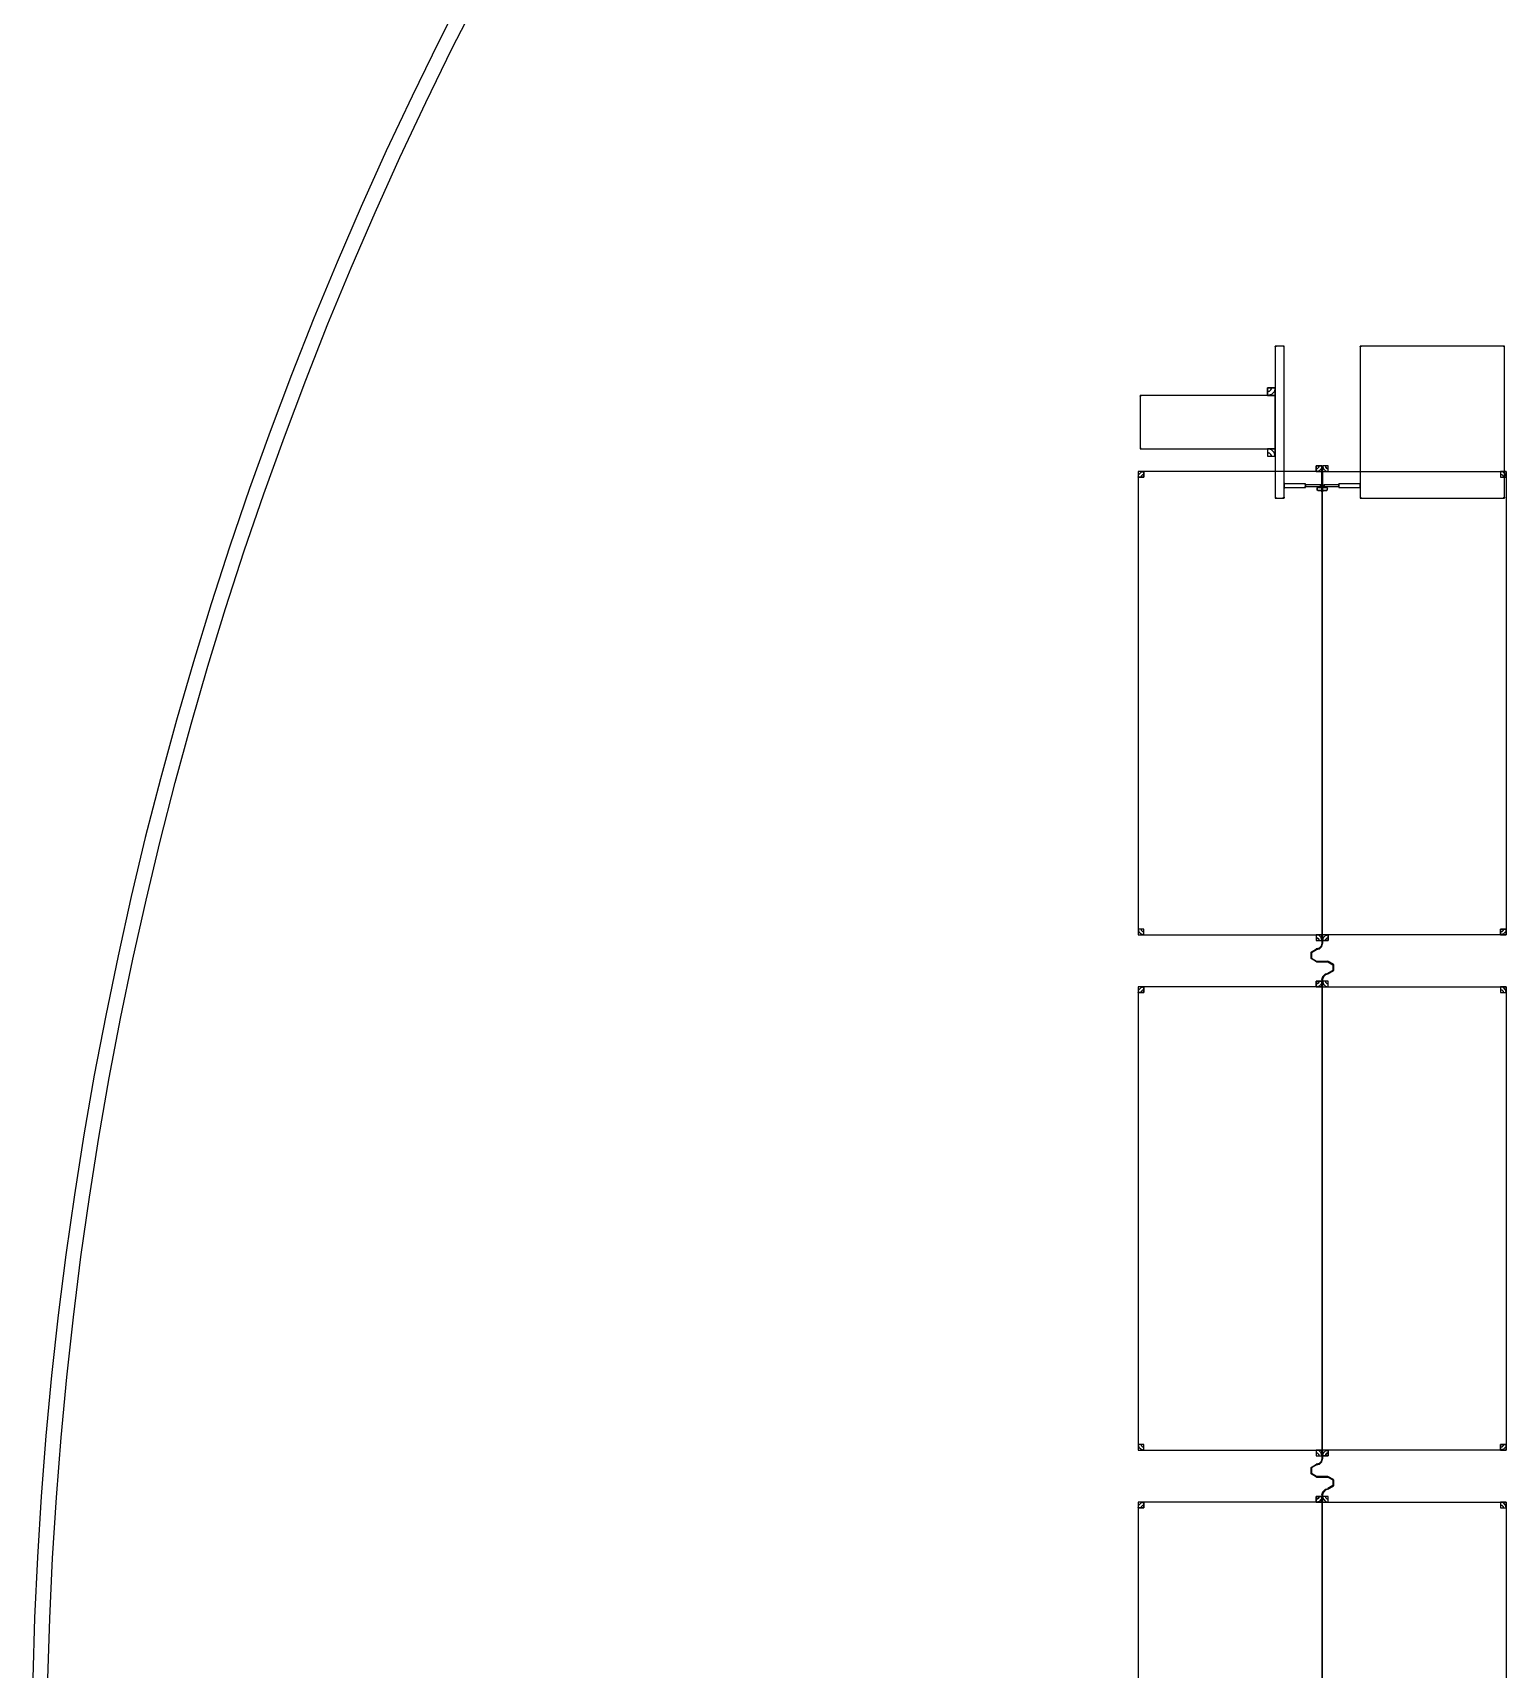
# Model space of a CAD drawing. Extents: x -50899 to 50899, y -48295 to 50898.
# Drawn here: x -50886 to -31476, y 1302 to 22854 of the extents above; entities that cross this region are included whole.
import ezdxf

# ---------------------------------------------------------------- set-up
doc = ezdxf.new("R2010")
doc.units = 0

# ---------------------------------------------------------------- blocks, each defined once
blk = doc.blocks.new('C1A')
for points in [[(2225, 42876), (2105, 42876), (2105, 40876), (2225, 40876), (2225, 42876)], [(2105, 42876), (2105, 42866), (2115, 42866), (2115, 42876), (2105, 42876)], [(2105, 42866), (2106, 42871), (2110, 42875), (2115, 42876), (2115, 42871), (2112, 42870), (2111, 42868), (2110, 42866), (2105, 42866)], [(2110, 42866), (2111, 42868), (2112, 42870), (2115, 42871), (2115, 42866), (2115, 42866), (2115, 42866), (2115, 42866), (2110, 42866)], [(2215, 42876), (2215, 42866), (2225, 42866), (2225, 42876), (2215, 42876)], [(2225, 42866), (2224, 42871), (2220, 42875), (2215, 42876), (2215, 42871), (2218, 42870), (2219, 42868), (2220, 42866), (2225, 42866)], [(2220, 42866), (2219, 42868), (2218, 42870), (2215, 42871), (2215, 42866), (2215, 42866), (2215, 42866), (2215, 42866), (2220, 42866)], [(3225, 40876), (5125, 40876), (5125, 42876), (3225, 42876), (3225, 40876)], [(3225, 42876), (3225, 42866), (3235, 42866), (3235, 42876), (3225, 42876)], [(3225, 42866), (3226, 42871), (3230, 42875), (3235, 42876), (3235, 42871), (3232, 42870), (3231, 42868), (3230, 42866), (3225, 42866)], [(3230, 42866), (3231, 42868), (3232, 42870), (3235, 42871), (3235, 42866), (3235, 42866), (3235, 42866), (3235, 42866), (3230, 42866)], [(5115, 42876), (5115, 42866), (5125, 42866), (5125, 42876), (5115, 42876)], [(5125, 42866), (5124, 42871), (5120, 42875), (5115, 42876), (5115, 42871), (5118, 42870), (5119, 42868), (5120, 42866), (5125, 42866)], [(5120, 42866), (5119, 42868), (5118, 42870), (5115, 42871), (5115, 42866), (5115, 42866), (5115, 42866), (5115, 42866), (5120, 42866)], [(2105, 42226), (2105, 42326), (2005, 42326), (2005, 42226), (2105, 42226)], [(2105, 42326), (2092, 42276), (2055, 42239), (2005, 42226), (2005, 42276), (2030, 42283), (2048, 42301), (2055, 42326), (2105, 42326)], [(2055, 42326), (2048, 42301), (2030, 42283), (2005, 42276), (2005, 42326), (2005, 42326), (2005, 42326), (2005, 42326), (2055, 42326)], [(2105, 42226), (325, 42226), (325, 41526), (2105, 41526), (2105, 42226)], [(325, 42226), (325, 42216), (335, 42216), (335, 42226), (325, 42226)], [(325, 42216), (326, 42221), (330, 42225), (335, 42226), (335, 42221), (332, 42220), (331, 42218), (330, 42216), (325, 42216)], [(330, 42216), (331, 42218), (332, 42220), (335, 42221), (335, 42216), (335, 42216), (335, 42216), (335, 42216), (330, 42216)], [(335, 41526), (335, 41536), (325, 41536), (325, 41526), (335, 41526)], [(325, 41536), (326, 41531), (330, 41527), (335, 41526), (335, 41531), (332, 41532), (331, 41534), (330, 41536), (325, 41536)], [(330, 41536), (331, 41534), (332, 41532), (335, 41531), (335, 41536), (335, 41536), (335, 41536), (335, 41536), (330, 41536)], [(2005, 41526), (2005, 41426), (2105, 41426), (2105, 41526), (2005, 41526)], [(2105, 41426), (2092, 41476), (2055, 41513), (2005, 41526), (2005, 41476), (2030, 41469), (2048, 41451), (2055, 41426), (2105, 41426)], [(2055, 41426), (2048, 41451), (2030, 41469), (2005, 41476), (2005, 41426), (2005, 41426), (2005, 41426), (2005, 41426), (2055, 41426)], [(2724, 35125), (2724, 41225), (301, 41225), (301, 35125), (2724, 35125)], [(301, 41225), (301, 41150), (376, 41150), (376, 41225), (301, 41225)], [(301, 41150), (311, 41187), (339, 41215), (376, 41225), (376, 41187), (357, 41182), (344, 41168), (339, 41150), (301, 41150)], [(339, 41150), (344, 41168), (357, 41182), (376, 41187), (376, 41150), (376, 41150), (376, 41150), (376, 41150), (339, 41150)], [(2721, 41225), (2721, 41300), (2646, 41300), (2646, 41225), (2721, 41225)], [(2721, 41300), (2710, 41262), (2683, 41235), (2646, 41225), (2646, 41262), (2664, 41267), (2678, 41281), (2683, 41300), (2721, 41300)], [(2683, 41300), (2678, 41281), (2664, 41267), (2646, 41262), (2646, 41300), (2646, 41300), (2646, 41300), (2646, 41300), (2683, 41300)], [(2724, 41225), (2724, 40960), (2721, 40960), (2721, 41225), (2724, 41225)], [(2727, 35125), (2727, 41225), (5149, 41225), (5149, 35125), (2727, 35125)], [(2727, 41225), (2727, 40960), (2730, 40960), (2730, 41225), (2727, 41225)], [(2805, 41225), (2805, 41300), (2730, 41300), (2730, 41225), (2805, 41225)], [(2730, 41300), (2740, 41262), (2767, 41235), (2805, 41225), (2805, 41262), (2786, 41267), (2772, 41281), (2767, 41300), (2730, 41300)], [(2767, 41300), (2772, 41281), (2786, 41267), (2805, 41262), (2805, 41300), (2805, 41300), (2805, 41300), (2805, 41300), (2767, 41300)], [(5074, 41225), (5074, 41150), (5149, 41150), (5149, 41225), (5074, 41225)], [(5149, 41150), (5139, 41187), (5112, 41215), (5074, 41225), (5074, 41187), (5093, 41182), (5106, 41168), (5112, 41150), (5149, 41150)], [(5112, 41150), (5106, 41168), (5093, 41182), (5074, 41187), (5074, 41150), (5074, 41150), (5074, 41150), (5074, 41150), (5112, 41150)], [(2230, 41064), (2230, 41069), (2225, 41069), (2225, 41064), (2230, 41064)], [(2225, 41069), (2226, 41066), (2228, 41065), (2230, 41064), (2230, 41066), (2229, 41067), (2228, 41068), (2228, 41069), (2225, 41069)], [(2506, 41064), (2225, 41064), (2225, 41014), (2506, 41014), (2506, 41064)], [(2225, 41014), (2225, 41009), (2230, 41009), (2230, 41014), (2225, 41014)], [(2225, 41009), (2226, 41012), (2228, 41013), (2230, 41014), (2230, 41012), (2229, 41011), (2228, 41010), (2228, 41009), (2225, 41009)], [(2228, 41069), (2228, 41068), (2229, 41067), (2230, 41066), (2230, 41069), (2230, 41069), (2230, 41069), (2230, 41069), (2228, 41069)], [(2228, 41009), (2228, 41010), (2229, 41011), (2230, 41012), (2230, 41009), (2230, 41009), (2230, 41009), (2230, 41009), (2228, 41009)], [(2496, 41064), (2496, 41054), (2506, 41054), (2506, 41064), (2496, 41064)], [(2506, 41054), (2504, 41059), (2500, 41063), (2496, 41064), (2496, 41059), (2498, 41058), (2500, 41056), (2500, 41054), (2506, 41054)], [(2500, 41054), (2500, 41056), (2498, 41058), (2496, 41059), (2496, 41054), (2496, 41054), (2496, 41054), (2496, 41054), (2500, 41054)], [(2506, 41014), (2506, 41024), (2496, 41024), (2496, 41014), (2506, 41014)], [(2506, 41024), (2504, 41019), (2500, 41015), (2496, 41014), (2496, 41019), (2498, 41020), (2500, 41022), (2500, 41024), (2506, 41024)], [(2500, 41024), (2500, 41022), (2498, 41020), (2496, 41019), (2496, 41024), (2496, 41024), (2496, 41024), (2496, 41024), (2500, 41024)], [(2510, 41050), (2510, 41055), (2506, 41055), (2506, 41050), (2510, 41050)], [(2506, 41055), (2506, 41052), (2508, 41051), (2510, 41050), (2510, 41052), (2509, 41053), (2508, 41054), (2508, 41055), (2506, 41055)], [(2706, 41050), (2506, 41050), (2506, 41028), (2706, 41028), (2706, 41050)], [(2506, 41028), (2506, 41023), (2510, 41023), (2510, 41028), (2506, 41028)], [(2506, 41023), (2506, 41026), (2508, 41027), (2510, 41028), (2510, 41026), (2509, 41025), (2508, 41024), (2508, 41023), (2506, 41023)], [(2508, 41055), (2508, 41054), (2509, 41053), (2510, 41052), (2510, 41055), (2510, 41055), (2510, 41055), (2510, 41055), (2508, 41055)], [(2508, 41023), (2508, 41024), (2509, 41025), (2510, 41026), (2510, 41023), (2510, 41023), (2510, 41023), (2510, 41023), (2508, 41023)], [(2657, 41003), (2659, 41012), (2665, 41018), (2674, 41020), (2674, 41018), (2666, 41016), (2661, 41011), (2659, 41003), (2657, 41003)], [(2660, 40990), (2660, 41003), (2657, 41003), (2657, 40990), (2660, 40990)], [(2674, 40974), (2665, 40976), (2659, 40982), (2657, 40990), (2659, 40990), (2661, 40983), (2666, 40977), (2674, 40975), (2674, 40974)], [(2659, 41003), (2661, 41011), (2666, 41016), (2674, 41018), (2674, 41017), (2667, 41015), (2662, 41010), (2660, 41003), (2659, 41003)], [(2674, 40975), (2666, 40977), (2661, 40983), (2659, 40990), (2660, 40990), (2662, 40984), (2667, 40979), (2674, 40977), (2674, 40975)], [(2674, 41017), (2777, 41017), (2777, 41020), (2674, 41020), (2674, 41017)], [(2707, 40977), (2674, 40977), (2674, 40974), (2707, 40974), (2707, 40977)], [(2700, 41046), (2696, 41046), (2696, 41032), (2700, 41032), (2700, 41046)], [(2706, 41042), (2700, 41042), (2700, 41036), (2706, 41036), (2706, 41042)], [(2724, 40960), (2721, 40969), (2715, 40975), (2707, 40977), (2707, 40975), (2715, 40973), (2720, 40968), (2722, 40960), (2724, 40960)], [(2722, 40960), (2720, 40968), (2715, 40973), (2707, 40975), (2707, 40974), (2714, 40972), (2719, 40967), (2721, 40960), (2722, 40960)], [(2727, 40960), (2729, 40969), (2735, 40975), (2743, 40977), (2743, 40975), (2736, 40973), (2730, 40968), (2728, 40960), (2727, 40960)], [(2728, 40960), (2730, 40968), (2736, 40973), (2743, 40975), (2743, 40974), (2736, 40972), (2731, 40967), (2730, 40960), (2728, 40960)], [(2743, 40974), (2777, 40974), (2777, 40977), (2743, 40977), (2743, 40974)], [(2744, 41028), (2944, 41028), (2944, 41050), (2744, 41050), (2744, 41028)], [(2744, 41036), (2750, 41036), (2750, 41042), (2744, 41042), (2744, 41036)], [(2750, 41032), (2754, 41032), (2754, 41046), (2750, 41046), (2750, 41032)], [(2793, 41003), (2791, 41012), (2785, 41018), (2777, 41020), (2777, 41018), (2784, 41016), (2789, 41011), (2792, 41003), (2793, 41003)], [(2792, 41003), (2789, 41011), (2784, 41016), (2777, 41018), (2777, 41017), (2783, 41015), (2788, 41010), (2790, 41003), (2792, 41003)], [(2777, 40974), (2785, 40976), (2791, 40982), (2793, 40990), (2792, 40990), (2789, 40983), (2784, 40977), (2777, 40975), (2777, 40974)], [(2777, 40975), (2784, 40977), (2789, 40983), (2792, 40990), (2790, 40990), (2788, 40984), (2783, 40979), (2777, 40977), (2777, 40975)], [(2793, 40990), (2793, 41003), (2790, 41003), (2790, 40990), (2793, 40990)], [(2944, 41050), (2944, 41055), (2940, 41055), (2940, 41050), (2944, 41050)], [(2944, 41055), (2944, 41052), (2942, 41051), (2940, 41050), (2940, 41052), (2941, 41053), (2942, 41054), (2942, 41055), (2944, 41055)], [(2942, 41055), (2942, 41054), (2941, 41053), (2940, 41052), (2940, 41055), (2940, 41055), (2940, 41055), (2940, 41055), (2942, 41055)], [(2940, 41028), (2940, 41023), (2944, 41023), (2944, 41028), (2940, 41028)], [(2944, 41023), (2944, 41026), (2942, 41027), (2940, 41028), (2940, 41026), (2941, 41025), (2942, 41024), (2942, 41023), (2944, 41023)], [(2942, 41023), (2942, 41024), (2941, 41025), (2940, 41026), (2940, 41023), (2940, 41023), (2940, 41023), (2940, 41023), (2942, 41023)], [(2944, 41014), (3225, 41014), (3225, 41064), (2944, 41064), (2944, 41014)], [(2944, 41064), (2944, 41059), (2950, 41059), (2950, 41064), (2944, 41064)], [(2944, 41059), (2945, 41062), (2947, 41063), (2950, 41064), (2950, 41062), (2948, 41061), (2947, 41060), (2947, 41059), (2944, 41059)], [(2950, 41014), (2950, 41019), (2944, 41019), (2944, 41014), (2950, 41014)], [(2944, 41019), (2945, 41016), (2947, 41015), (2950, 41014), (2950, 41016), (2948, 41017), (2947, 41018), (2947, 41019), (2944, 41019)], [(2947, 41059), (2947, 41060), (2948, 41061), (2950, 41062), (2950, 41059), (2950, 41059), (2950, 41059), (2950, 41059), (2947, 41059)], [(2947, 41019), (2947, 41018), (2948, 41017), (2950, 41016), (2950, 41019), (2950, 41019), (2950, 41019), (2950, 41019), (2947, 41019)], [(3225, 41064), (3225, 41069), (3220, 41069), (3220, 41064), (3225, 41064)], [(3225, 41069), (3224, 41066), (3222, 41065), (3220, 41064), (3220, 41066), (3221, 41067), (3222, 41068), (3222, 41069), (3225, 41069)], [(3222, 41069), (3222, 41068), (3221, 41067), (3220, 41066), (3220, 41069), (3220, 41069), (3220, 41069), (3220, 41069), (3222, 41069)], [(3220, 41014), (3220, 41009), (3225, 41009), (3225, 41014), (3220, 41014)], [(3225, 41009), (3224, 41012), (3222, 41013), (3220, 41014), (3220, 41012), (3221, 41011), (3222, 41010), (3222, 41009), (3225, 41009)], [(3222, 41009), (3222, 41010), (3221, 41011), (3220, 41012), (3220, 41009), (3220, 41009), (3220, 41009), (3220, 41009), (3222, 41009)], [(2115, 40876), (2115, 40886), (2105, 40886), (2105, 40876), (2115, 40876)], [(2105, 40886), (2106, 40881), (2110, 40877), (2115, 40876), (2115, 40881), (2112, 40882), (2111, 40884), (2110, 40886), (2105, 40886)], [(2110, 40886), (2111, 40884), (2112, 40882), (2115, 40881), (2115, 40886), (2115, 40886), (2115, 40886), (2115, 40886), (2110, 40886)], [(2225, 40876), (2225, 40886), (2215, 40886), (2215, 40876), (2225, 40876)], [(2225, 40886), (2224, 40881), (2220, 40877), (2215, 40876), (2215, 40881), (2218, 40882), (2219, 40884), (2220, 40886), (2225, 40886)], [(2220, 40886), (2219, 40884), (2218, 40882), (2215, 40881), (2215, 40886), (2215, 40886), (2215, 40886), (2215, 40886), (2220, 40886)], [(3235, 40876), (3235, 40886), (3225, 40886), (3225, 40876), (3235, 40876)], [(3225, 40886), (3226, 40881), (3230, 40877), (3235, 40876), (3235, 40881), (3232, 40882), (3231, 40884), (3230, 40886), (3225, 40886)], [(3230, 40886), (3231, 40884), (3232, 40882), (3235, 40881), (3235, 40886), (3235, 40886), (3235, 40886), (3235, 40886), (3230, 40886)], [(5125, 40876), (5125, 40886), (5115, 40886), (5115, 40876), (5125, 40876)], [(5125, 40886), (5124, 40881), (5120, 40877), (5115, 40876), (5115, 40881), (5118, 40882), (5119, 40884), (5120, 40886), (5125, 40886)], [(5120, 40886), (5119, 40884), (5118, 40882), (5115, 40881), (5115, 40886), (5115, 40886), (5115, 40886), (5115, 40886), (5120, 40886)], [(376, 35125), (376, 35200), (301, 35200), (301, 35125), (376, 35125)], [(301, 35200), (311, 35162), (339, 35135), (376, 35125), (376, 35162), (357, 35167), (344, 35181), (339, 35200), (301, 35200)], [(339, 35200), (344, 35181), (357, 35167), (376, 35162), (376, 35200), (376, 35200), (376, 35200), (376, 35200), (339, 35200)], [(5149, 35125), (5149, 35200), (5074, 35200), (5074, 35125), (5149, 35125)], [(5149, 35200), (5139, 35162), (5112, 35135), (5074, 35125), (5074, 35162), (5093, 35167), (5106, 35181), (5112, 35200), (5149, 35200)], [(5112, 35200), (5106, 35181), (5093, 35167), (5074, 35162), (5074, 35200), (5074, 35200), (5074, 35200), (5074, 35200), (5112, 35200)], [(2650, 34769), (2577, 34811), (2577, 34896), (2650, 34938), (2650, 34935), (2579, 34894), (2579, 34813), (2650, 34772), (2650, 34769)], [(2650, 34775), (2582, 34814), (2582, 34893), (2650, 34932), (2650, 34929), (2585, 34891), (2585, 34816), (2650, 34778), (2650, 34775)], [(2645, 34929), (2687, 34941), (2718, 34971), (2730, 35014), (2727, 35014), (2716, 34973), (2686, 34943), (2645, 34932), (2645, 34929)], [(2645, 34935), (2684, 34946), (2713, 34974), (2724, 35014), (2721, 35014), (2710, 34976), (2683, 34948), (2645, 34938), (2645, 34935)], [(2650, 34935), (2645, 34935), (2645, 34938), (2650, 34938), (2650, 34935)], [(2650, 34932), (2645, 34932), (2645, 34929), (2650, 34929), (2650, 34932)], [(2646, 35125), (2646, 35050), (2721, 35050), (2721, 35125), (2646, 35125)], [(2721, 35050), (2710, 35087), (2683, 35115), (2646, 35125), (2646, 35087), (2664, 35082), (2678, 35068), (2683, 35050), (2721, 35050)], [(2683, 35050), (2678, 35068), (2664, 35082), (2646, 35087), (2646, 35050), (2646, 35050), (2646, 35050), (2646, 35050), (2683, 35050)], [(2724, 35014), (2724, 35125), (2721, 35125), (2721, 35014), (2724, 35014)], [(2727, 35014), (2727, 35125), (2730, 35125), (2730, 35014), (2727, 35014)], [(2730, 35125), (2730, 35050), (2805, 35050), (2805, 35125), (2730, 35125)], [(2730, 35050), (2740, 35087), (2767, 35115), (2805, 35125), (2805, 35087), (2786, 35082), (2772, 35068), (2767, 35050), (2730, 35050)], [(2767, 35050), (2772, 35068), (2786, 35082), (2805, 35087), (2805, 35050), (2805, 35050), (2805, 35050), (2805, 35050), (2767, 35050)], [(2800, 34775), (2650, 34775), (2650, 34778), (2800, 34778), (2800, 34775)], [(2800, 34772), (2650, 34772), (2650, 34769), (2800, 34769), (2800, 34772)], [(2800, 34609), (2873, 34651), (2873, 34736), (2800, 34778), (2800, 34775), (2871, 34734), (2871, 34653), (2800, 34612), (2800, 34609)], [(2800, 34615), (2868, 34654), (2868, 34733), (2800, 34772), (2800, 34769), (2865, 34731), (2865, 34656), (2800, 34618), (2800, 34615)], [(2721, 34439), (2721, 34514), (2646, 34514), (2646, 34439), (2721, 34439)], [(2721, 34514), (2710, 34476), (2683, 34449), (2646, 34439), (2646, 34476), (2664, 34481), (2678, 34495), (2683, 34514), (2721, 34514)], [(2683, 34514), (2678, 34495), (2664, 34481), (2646, 34476), (2646, 34514), (2646, 34514), (2646, 34514), (2646, 34514), (2683, 34514)], [(2721, 34534), (2732, 34576), (2763, 34607), (2805, 34618), (2805, 34615), (2764, 34604), (2734, 34574), (2724, 34534), (2721, 34534)], [(2724, 34439), (2724, 34534), (2721, 34534), (2721, 34439), (2724, 34439)], [(2727, 34534), (2737, 34573), (2766, 34602), (2805, 34612), (2805, 34609), (2767, 34599), (2740, 34571), (2730, 34534), (2727, 34534)], [(2727, 34439), (2727, 34534), (2730, 34534), (2730, 34439), (2727, 34439)], [(2805, 34439), (2805, 34514), (2730, 34514), (2730, 34439), (2805, 34439)], [(2730, 34514), (2740, 34476), (2767, 34449), (2805, 34439), (2805, 34476), (2786, 34481), (2772, 34495), (2767, 34514), (2730, 34514)], [(2767, 34514), (2772, 34495), (2786, 34481), (2805, 34476), (2805, 34514), (2805, 34514), (2805, 34514), (2805, 34514), (2767, 34514)], [(2805, 34615), (2800, 34615), (2800, 34618), (2805, 34618), (2805, 34615)], [(2805, 34612), (2800, 34612), (2800, 34609), (2805, 34609), (2805, 34612)], [(2724, 28339), (2724, 34439), (301, 34439), (301, 28339), (2724, 28339)], [(301, 34439), (301, 34364), (376, 34364), (376, 34439), (301, 34439)], [(301, 34364), (311, 34401), (339, 34429), (376, 34439), (376, 34401), (357, 34396), (344, 34382), (339, 34364), (301, 34364)], [(339, 34364), (344, 34382), (357, 34396), (376, 34401), (376, 34364), (376, 34364), (376, 34364), (376, 34364), (339, 34364)], [(2727, 28339), (2727, 34439), (5149, 34439), (5149, 28339), (2727, 28339)], [(5074, 34439), (5074, 34364), (5149, 34364), (5149, 34439), (5074, 34439)], [(5149, 34364), (5139, 34401), (5112, 34429), (5074, 34439), (5074, 34401), (5093, 34396), (5106, 34382), (5112, 34364), (5149, 34364)], [(5112, 34364), (5106, 34382), (5093, 34396), (5074, 34401), (5074, 34364), (5074, 34364), (5074, 34364), (5074, 34364), (5112, 34364)], [(376, 28339), (376, 28414), (301, 28414), (301, 28339), (376, 28339)], [(301, 28414), (311, 28376), (339, 28349), (376, 28339), (376, 28376), (357, 28381), (344, 28395), (339, 28414), (301, 28414)], [(339, 28414), (344, 28395), (357, 28381), (376, 28376), (376, 28414), (376, 28414), (376, 28414), (376, 28414), (339, 28414)], [(2646, 28339), (2646, 28264), (2721, 28264), (2721, 28339), (2646, 28339)], [(2721, 28264), (2710, 28301), (2683, 28329), (2646, 28339), (2646, 28301), (2664, 28296), (2678, 28282), (2683, 28264), (2721, 28264)], [(2683, 28264), (2678, 28282), (2664, 28296), (2646, 28301), (2646, 28264), (2646, 28264), (2646, 28264), (2646, 28264), (2683, 28264)], [(2724, 28228), (2724, 28339), (2721, 28339), (2721, 28228), (2724, 28228)], [(2727, 28228), (2727, 28339), (2730, 28339), (2730, 28228), (2727, 28228)], [(2730, 28339), (2730, 28264), (2805, 28264), (2805, 28339), (2730, 28339)], [(2730, 28264), (2740, 28301), (2767, 28329), (2805, 28339), (2805, 28301), (2786, 28296), (2772, 28282), (2767, 28264), (2730, 28264)], [(2767, 28264), (2772, 28282), (2786, 28296), (2805, 28301), (2805, 28264), (2805, 28264), (2805, 28264), (2805, 28264), (2767, 28264)], [(5149, 28339), (5149, 28414), (5074, 28414), (5074, 28339), (5149, 28339)], [(5149, 28414), (5139, 28376), (5112, 28349), (5074, 28339), (5074, 28376), (5093, 28381), (5106, 28395), (5112, 28414), (5149, 28414)], [(5112, 28414), (5106, 28395), (5093, 28381), (5074, 28376), (5074, 28414), (5074, 28414), (5074, 28414), (5074, 28414), (5112, 28414)], [(2650, 27983), (2577, 28025), (2577, 28110), (2650, 28152), (2650, 28149), (2579, 28108), (2579, 28027), (2650, 27986), (2650, 27983)], [(2650, 27989), (2582, 28028), (2582, 28107), (2650, 28146), (2650, 28143), (2585, 28105), (2585, 28030), (2650, 27992), (2650, 27989)], [(2645, 28143), (2687, 28155), (2718, 28185), (2730, 28228), (2727, 28228), (2716, 28187), (2686, 28157), (2645, 28146), (2645, 28143)], [(2645, 28149), (2684, 28160), (2713, 28188), (2724, 28228), (2721, 28228), (2710, 28190), (2683, 28162), (2645, 28152), (2645, 28149)], [(2650, 28149), (2645, 28149), (2645, 28152), (2650, 28152), (2650, 28149)], [(2650, 28146), (2645, 28146), (2645, 28143), (2650, 28143), (2650, 28146)], [(2800, 27989), (2650, 27989), (2650, 27992), (2800, 27992), (2800, 27989)], [(2800, 27986), (2650, 27986), (2650, 27983), (2800, 27983), (2800, 27986)], [(2721, 27748), (2732, 27790), (2763, 27821), (2805, 27832), (2805, 27829), (2764, 27818), (2734, 27788), (2724, 27748), (2721, 27748)], [(2727, 27748), (2737, 27787), (2766, 27816), (2805, 27826), (2805, 27823), (2767, 27813), (2740, 27785), (2730, 27748), (2727, 27748)], [(2800, 27823), (2873, 27865), (2873, 27950), (2800, 27992), (2800, 27989), (2871, 27948), (2871, 27867), (2800, 27826), (2800, 27823)], [(2800, 27829), (2868, 27868), (2868, 27947), (2800, 27986), (2800, 27983), (2865, 27945), (2865, 27870), (2800, 27832), (2800, 27829)], [(2805, 27829), (2800, 27829), (2800, 27832), (2805, 27832), (2805, 27829)], [(2805, 27826), (2800, 27826), (2800, 27823), (2805, 27823), (2805, 27826)], [(2724, 21553), (2724, 27653), (301, 27653), (301, 21553), (2724, 21553)], [(301, 27653), (301, 27578), (376, 27578), (376, 27653), (301, 27653)], [(301, 27578), (311, 27615), (339, 27643), (376, 27653), (376, 27615), (357, 27610), (344, 27596), (339, 27578), (301, 27578)], [(339, 27578), (344, 27596), (357, 27610), (376, 27615), (376, 27578), (376, 27578), (376, 27578), (376, 27578), (339, 27578)], [(2721, 27653), (2721, 27728), (2646, 27728), (2646, 27653), (2721, 27653)], [(2721, 27728), (2710, 27690), (2683, 27663), (2646, 27653), (2646, 27690), (2664, 27695), (2678, 27709), (2683, 27728), (2721, 27728)], [(2683, 27728), (2678, 27709), (2664, 27695), (2646, 27690), (2646, 27728), (2646, 27728), (2646, 27728), (2646, 27728), (2683, 27728)], [(2724, 27653), (2724, 27748), (2721, 27748), (2721, 27653), (2724, 27653)], [(2727, 27653), (2727, 27748), (2730, 27748), (2730, 27653), (2727, 27653)], [(2727, 21553), (2727, 27653), (5149, 27653), (5149, 21553), (2727, 21553)], [(2805, 27653), (2805, 27728), (2730, 27728), (2730, 27653), (2805, 27653)], [(2730, 27728), (2740, 27690), (2767, 27663), (2805, 27653), (2805, 27690), (2786, 27695), (2772, 27709), (2767, 27728), (2730, 27728)], [(2767, 27728), (2772, 27709), (2786, 27695), (2805, 27690), (2805, 27728), (2805, 27728), (2805, 27728), (2805, 27728), (2767, 27728)], [(5074, 27653), (5074, 27578), (5149, 27578), (5149, 27653), (5074, 27653)], [(5149, 27578), (5139, 27615), (5112, 27643), (5074, 27653), (5074, 27615), (5093, 27610), (5106, 27596), (5112, 27578), (5149, 27578)], [(5112, 27578), (5106, 27596), (5093, 27610), (5074, 27615), (5074, 27578), (5074, 27578), (5074, 27578), (5074, 27578), (5112, 27578)]]:
    blk.add_lwpolyline(points)

msp = doc.modelspace()

# ---------------------------------------------------------------- linework, layer by layer
for points in [[(-45176, 23451), (-45539, 22739), (-45890, 22021), (-46230, 21297), (-46559, 20568), (-46877, 19834), (-47183, 19095), (-47477, 18351), (-47759, 17603), (-48030, 16851), (-48289, 16094), (-48536, 15333), (-48770, 14569), (-48993, 13801), (-49204, 13029), (-49403, 12255), (-49589, 11477), (-49763, 10696), (-49925, 9913), (-50075, 9128), (-50212, 8340), (-50337, 7550), (-50449, 6758), (-50549, 5965), (-50637, 5170), (-50712, 4374), (-50774, 3576), (-50824, 2778), (-50862, 1979), (-50886, 1180)], [(-50686, 1175), (-50662, 1971), (-50624, 2767), (-50575, 3562), (-50512, 4356), (-50438, 5149), (-50351, 5941), (-50251, 6732), (-50139, 7520), (-50015, 8307), (-49878, 9092), (-49729, 9874), (-49568, 10654), (-49394, 11432), (-49209, 12206), (-49011, 12978), (-48801, 13747), (-48579, 14512), (-48345, 15273), (-48099, 16031), (-47841, 16784), (-47572, 17534), (-47290, 18279), (-46997, 19020), (-46693, 19756), (-46376, 20487), (-46049, 21213), (-45710, 21934), (-45360, 22649), (-44998, 23359)]]:
    msp.add_lwpolyline(points)

# ---------------------------------------------------------------- block references
msp.add_blockref('C1A', (-36625, -24150))

doc.saveas('drawing.dxf')
